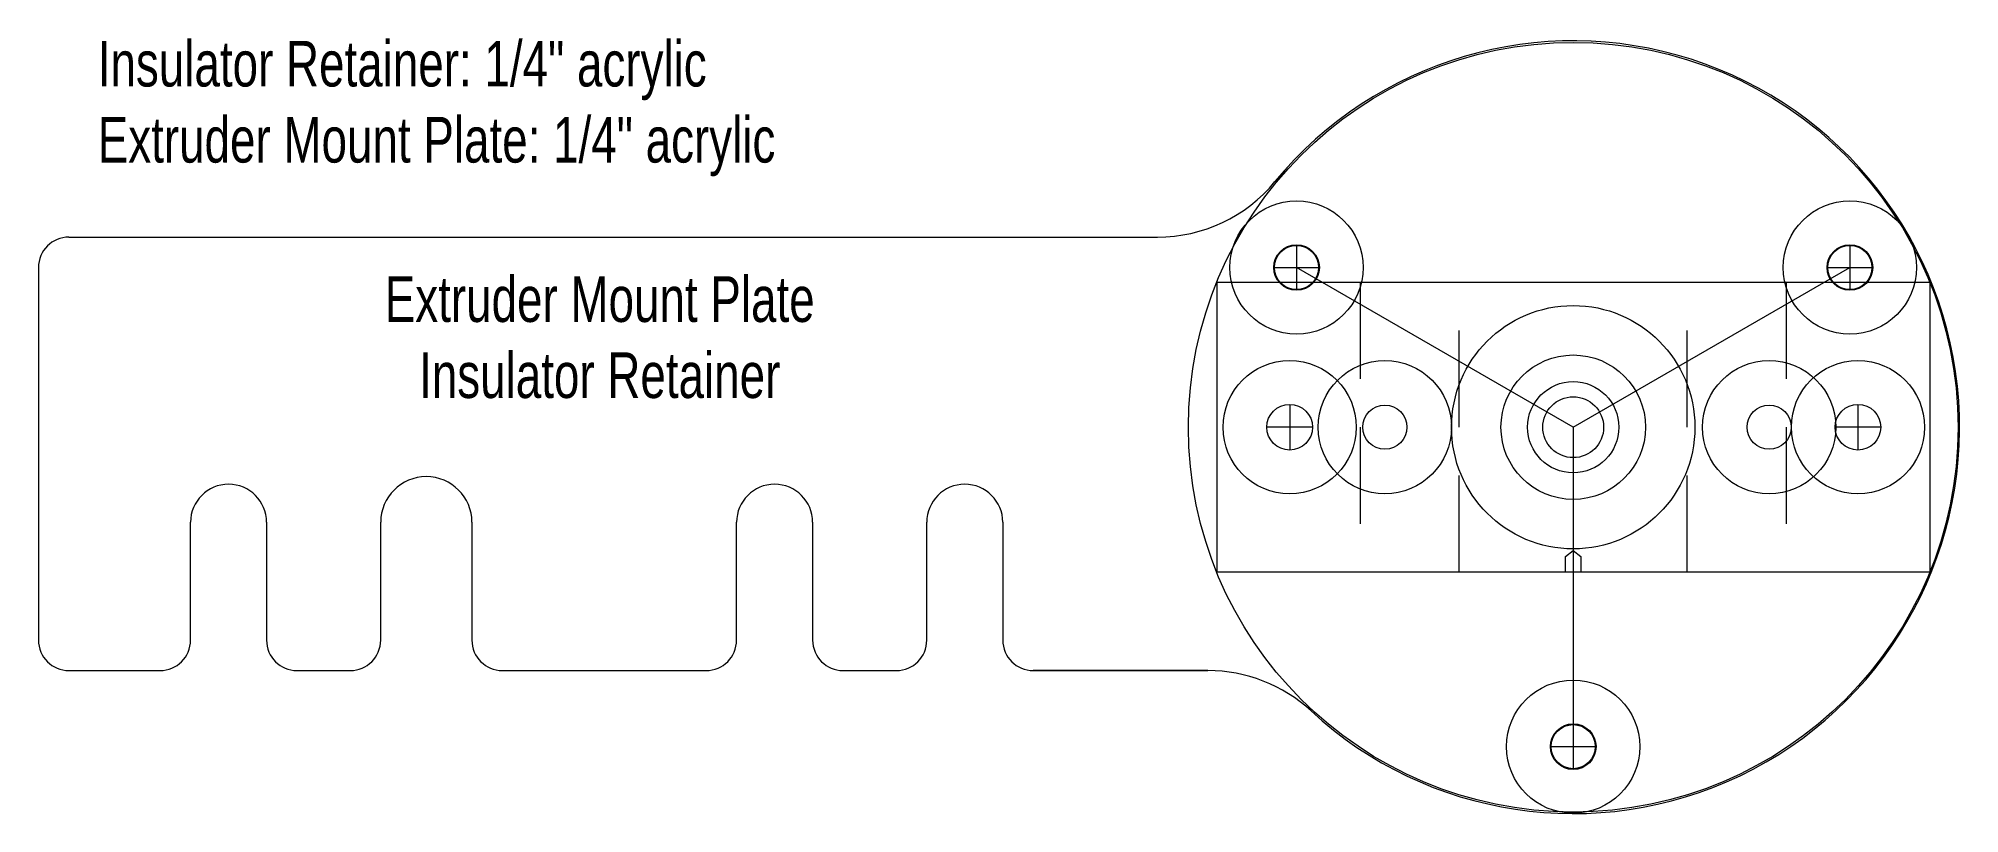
# Model space of a CAD drawing. Header units: millimetres. Extents: x 43 to 169, y 111 to 162.
import ezdxf

# ---------------------------------------------------------------- set-up
doc = ezdxf.new("R2010")
doc.units = ezdxf.units.MM
doc.linetypes.add('DASHED2', pattern=[9.525, 6.35, -3.175])
for name, color, linetype, lineweight, true_color in [('Drawings', 5, 'CONTINUOUS', 0, 0x0000ff), ('Extruder Mount Plate', 7, 'CONTINUOUS', 0, 0xffffff), ('Extruder Mount Plate Text', 4, 'CONTINUOUS', 0, 0x00ffff), ('heater block', 7, 'CONTINUOUS', 0, 0x000000), ('Insulator Retainer', 7, 'CONTINUOUS', 0, 0xffffff), ('Insulator Retainer Text', 4, 'CONTINUOUS', 0, 0x00ffff), ('Notes', 7, 'CONTINUOUS', 0, 0xffffff), ('Steel Washer Template', 7, 'CONTINUOUS', 0, 0x000000)]:
    doc.layers.add(name, color=color, linetype=linetype, lineweight=lineweight, true_color=true_color)
doc.styles.get("Standard").update_dxf_attribs({"font": 'txt', "width": 0.75})

msp = doc.modelspace()

# ---------------------------------------------------------------- linework, layer by layer
at = {"layer": 'Drawings'}
for q in [(125.81, 147.1), (162.19, 147.1), (144, 115.6)]:
    msp.add_line((144, 136.6), q, dxfattribs=at)
for centre, radius in [((144, 136.6), 25.3), ((125.81, 147.1), 4.38), ((162.19, 147.1), 4.38), ((125.36, 136.6), 4.38), ((131.62, 136.6), 4.38), ((156.88, 136.6), 4.38), ((162.72, 136.6), 4.38), ((144, 115.6), 4.38), ((144, 115.6), 4.38)]:
    msp.add_circle(centre, radius, dxfattribs=at)
at = {"layer": 'Extruder Mount Plate'}
for p, q in [((45.1, 149.1), (116.67, 149.1)), ((43.1, 147.1), (43.1, 122.6)), ((53.1, 122.6), (53.1, 130.35)), ((58.1, 130.35), (58.1, 122.6)), ((65.6, 122.6), (65.6, 130.35)), ((71.6, 130.35), (71.6, 122.6)), ((89, 122.6), (89, 130.35)), ((94, 130.35), (94, 122.6)), ((101.5, 122.6), (101.5, 130.35)), ((106.5, 130.35), (106.5, 122.6)), ((45.1, 120.6), (51.1, 120.6)), ((60.1, 120.6), (63.6, 120.6)), ((73.6, 120.6), (87, 120.6)), ((96, 120.6), (99.5, 120.6)), ((119.98, 120.6), (108.5, 120.6))]:
    msp.add_line(p, q, dxfattribs=at)
for centre, radius in [((125.81, 147.1), 1.45), ((162.19, 147.1), 1.45), ((131.62, 136.6), 1.45), ((144, 136.6), 2), ((156.88, 136.6), 1.45), ((144, 115.6), 1.45)]:
    msp.add_circle(centre, radius, dxfattribs=at)
for centre, radius, start, end in [((144, 136.6), 25.4, 227.2619, 140.536), ((116.67, 159.1), 10, 270, 320.536), ((45.1, 147.1), 2, 90, 180), ((55.6, 130.35), 2.5, 360, 180), ((68.6, 130.35), 3, 360, 180), ((91.5, 130.35), 2.5, 360, 180), ((104, 130.35), 2.5, 360, 180), ((45.1, 122.6), 2, 180, 270), ((51.1, 122.6), 2, 270, 360), ((60.1, 122.6), 2, 180, 270), ((63.6, 122.6), 2, 270, 360), ((73.6, 122.6), 2, 180, 270), ((87, 122.6), 2, 270, 360), ((96, 122.6), 2, 180, 270), ((99.5, 122.6), 2, 270, 360), ((108.5, 122.6), 2, 180, 270), ((119.98, 110.6), 10, 47.2619, 90)]:
    msp.add_arc(centre, radius, start, end, dxfattribs=at)
at = {"layer": 'heater block'}
for p, q in [((120.56, 146.13), (120.56, 127.08)), ((120.56, 146.13), (167.44, 146.13)), ((167.44, 146.13), (167.44, 127.08)), ((167.44, 127.08), (120.56, 127.08))]:
    msp.add_line(p, q, dxfattribs=at)
at = {"layer": 'heater block', "linetype": 'DASHED2'}
for p, q in [((130, 146.13), (130, 127.08)), ((136.5, 127.08), (136.5, 146.13)), ((151.5, 127.08), (151.5, 146.13)), ((158, 146.13), (158, 127.08)), ((143.5, 128.1), (144, 128.5)), ((143.5, 127.1), (143.5, 128.1)), ((144, 128.5), (144.5, 128.1)), ((144.5, 128.1), (144.5, 127.1))]:
    msp.add_line(p, q, dxfattribs=at)
at = {"layer": 'heater block'}
for centre, radius in [((144, 136.6), 3), ((125.36, 136.6), 1.5), ((162.72, 136.6), 1.5)]:
    msp.add_circle(centre, radius, dxfattribs=at)
at = {"layer": 'Insulator Retainer'}
for p, q in [((45.1, 149.1), (116.67, 149.1)), ((43.1, 147.1), (43.1, 122.6)), ((53.1, 122.6), (53.1, 130.35)), ((58.1, 130.35), (58.1, 122.6)), ((65.6, 122.6), (65.6, 130.35)), ((71.6, 130.35), (71.6, 122.6)), ((89, 122.6), (89, 130.35)), ((94, 130.35), (94, 122.6)), ((101.5, 122.6), (101.5, 130.35)), ((106.5, 130.35), (106.5, 122.6)), ((45.1, 120.6), (51.1, 120.6)), ((60.1, 120.6), (63.6, 120.6)), ((73.6, 120.6), (87, 120.6)), ((96, 120.6), (99.5, 120.6)), ((108.5, 120.6), (119.98, 120.6))]:
    msp.add_line(p, q, dxfattribs=at)
for centre, radius in [((125.81, 147.1), 1.45), ((162.19, 147.1), 1.45), ((144, 136.6), 8), ((131.62, 136.6), 1.45), ((156.88, 136.6), 1.45), ((144, 115.6), 1.45)]:
    msp.add_circle(centre, radius, dxfattribs=at)
for centre, radius, start, end in [((144, 136.6), 25.4, 227.2619, 140.536), ((116.67, 159.1), 10, 270, 320.536), ((45.1, 147.1), 2, 90, 180), ((55.6, 130.35), 2.5, 360, 180), ((68.6, 130.35), 3, 360, 180), ((91.5, 130.35), 2.5, 360, 180), ((104, 130.35), 2.5, 360, 180), ((45.1, 122.6), 2, 180, 270), ((51.1, 122.6), 2, 270, 360), ((60.1, 122.6), 2, 180, 270), ((63.6, 122.6), 2, 270, 360), ((73.6, 122.6), 2, 180, 270), ((87, 122.6), 2, 270, 360), ((96, 122.6), 2, 180, 270), ((99.5, 122.6), 2, 270, 360), ((108.5, 122.6), 2, 180, 270), ((119.98, 110.6), 10, 47.2619, 90)]:
    msp.add_arc(centre, radius, start, end, dxfattribs=at)
at = {"layer": 'Steel Washer Template'}
for p, q in [((125.81, 148.6), (125.81, 145.6)), ((162.19, 148.6), (162.19, 145.6)), ((124.31, 147.1), (127.31, 147.1)), ((160.69, 147.1), (163.69, 147.1)), ((125.36, 138.1), (125.36, 135.1)), ((162.72, 138.1), (162.72, 135.1)), ((126.86, 136.6), (123.86, 136.6)), ((164.22, 136.6), (161.22, 136.6)), ((144, 117.1), (144, 114.1)), ((142.5, 115.6), (145.5, 115.6))]:
    msp.add_line(p, q, dxfattribs=at)
for centre, radius in [((144, 136.6), 25.3), ((125.81, 147.1), 1.5), ((162.19, 147.1), 1.5), ((144, 136.6), 4.75), ((125.36, 136.6), 1.5), ((162.72, 136.6), 1.5), ((144, 115.6), 1.5), ((144, 115.6), 1.5)]:
    msp.add_circle(centre, radius, dxfattribs=at)

# ---------------------------------------------------------------- texts
at = {"layer": 'Extruder Mount Plate Text', "insert": (80, 145), "char_height": 3, "width": 100, "attachment_point": 5}
msp.add_mtext('Extruder\\~Mount\\~Plate', dxfattribs=at)
at = {"layer": 'Insulator Retainer Text', "insert": (80, 140), "char_height": 3, "width": 100, "attachment_point": 5}
msp.add_mtext('Insulator\\~Retainer', dxfattribs=at)
at = {"layer": 'Notes', "insert": (47, 162), "char_height": 3, "width": 100, "attachment_point": 1}
msp.add_mtext('Insulator\\~Retainer:\\~1/4"\\~acrylic\\PExtruder\\~Mount\\~Plate:\\~1/4"\\~acrylic', dxfattribs=at)

doc.saveas('drawing.dxf')
